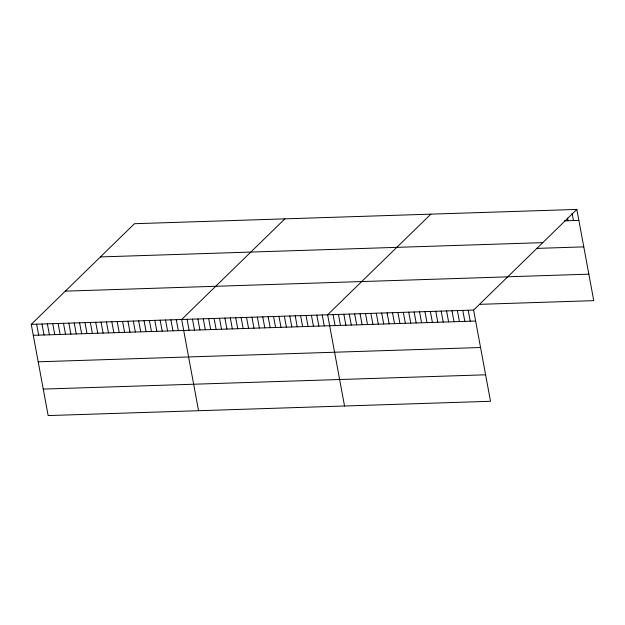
<?xml version="1.0" encoding="UTF-8"?>
<svg xmlns="http://www.w3.org/2000/svg" width="625" height="625" viewBox="0 0 625 625"><rect width="100%" height="100%" fill="white"/><g stroke="black" fill="none" stroke-linecap="round" stroke-linejoin="round"><path stroke-width="0.94" d="M576.844 209.43L473.609 310.062L490.516 401.289L48.156 415.57L31.25 324.352L134.484 223.711L576.844 209.43L593.75 300.648L480.211 304.32M284.883 218.852L181.656 319.492L198.562 410.719M430.867 214.141L327.633 314.781L344.539 406M564.461 220.859L578.875 220.391M100.414 256.922L542.773 242.641M536.93 248.391L583.781 246.875M507.742 276.781L588.844 274.164M65.32 291.141L507.68 276.852M31.25 324.352L473.609 310.062M33.281 335.32L475.641 321.031M38.195 361.805L480.555 347.516M43.25 389.086L485.609 374.805M572.117 213.258L573.469 220.57M567.555 218L568.062 220.742M468.203 310.242L470.234 321.211M462.797 310.414L464.828 321.383M457.391 310.586L459.422 321.555M451.984 310.766L454.016 321.734M446.578 310.938L448.609 321.906M441.172 311.109L443.203 322.078M435.766 311.289L437.797 322.258M430.359 311.461L432.391 322.43M424.953 311.633L426.984 322.602M419.547 311.812L421.578 322.781M414.141 311.984L416.172 322.953M408.734 312.156L410.766 323.125M403.32 312.336L405.359 323.305M397.914 312.508L399.953 323.477M392.508 312.688L394.547 323.648M387.102 312.859L389.141 323.828M381.695 313.031L383.727 324M376.289 313.211L378.32 324.172M370.883 313.383L372.914 324.352M365.477 313.555L367.508 324.523M360.07 313.734L362.102 324.703M354.664 313.906L356.695 324.875M349.258 314.078L351.289 325.047M343.852 314.258L345.883 325.227M338.445 314.43L340.477 325.398M333.039 314.602L335.07 325.57M322.227 314.953L324.258 325.922M316.82 315.125L318.852 326.094M311.414 315.305L313.445 326.273M306.008 315.477L308.039 326.445M300.602 315.648L302.633 326.617M295.195 315.828L297.227 326.797M289.781 316L291.82 326.969M284.375 316.172L286.414 327.141M278.969 316.352L281.008 327.32M273.562 316.523L275.602 327.492M268.156 316.703L270.188 327.664M262.75 316.875L264.781 327.844M257.344 317.047L259.375 328.016M251.938 317.227L253.969 328.188M246.531 317.398L248.563 328.367M241.125 317.57L243.156 328.539M235.719 317.75L237.75 328.719M230.312 317.922L232.344 328.891M224.906 318.094L226.938 329.062M219.5 318.273L221.531 329.242M214.094 318.445L216.125 329.414M208.688 318.617L210.719 329.586M203.281 318.797L205.312 329.766M197.875 318.969L199.906 329.938M192.469 319.141L194.5 330.109M187.062 319.32L189.094 330.289M176.281 319.664L178.312 330.633M170.906 319.836L172.945 330.805M165.539 320.016L167.57 330.984M160.164 320.188L162.195 331.156M154.797 320.359L156.828 331.328M149.422 320.531L151.453 331.5M144.055 320.711L146.086 331.672M138.68 320.883L140.711 331.852M133.312 321.055L135.344 332.023M127.938 321.227L129.969 332.195M122.562 321.398L124.602 332.367M117.195 321.578L119.227 332.539M111.82 321.75L113.859 332.719M106.453 321.922L108.484 332.891M101.078 322.094L103.109 333.062M95.711 322.266L97.742 333.234M90.336 322.445L92.367 333.406M84.969 322.617L87 333.586M79.594 322.789L81.625 333.758M74.219 322.961L76.258 333.93M68.852 323.133L70.883 334.102M63.477 323.312L65.516 334.273M58.109 323.484L60.141 334.453M52.734 323.656L54.766 334.625M47.367 323.828L49.398 334.797M41.992 324L44.023 334.969M36.625 324.18L38.656 335.141"/></g></svg>
